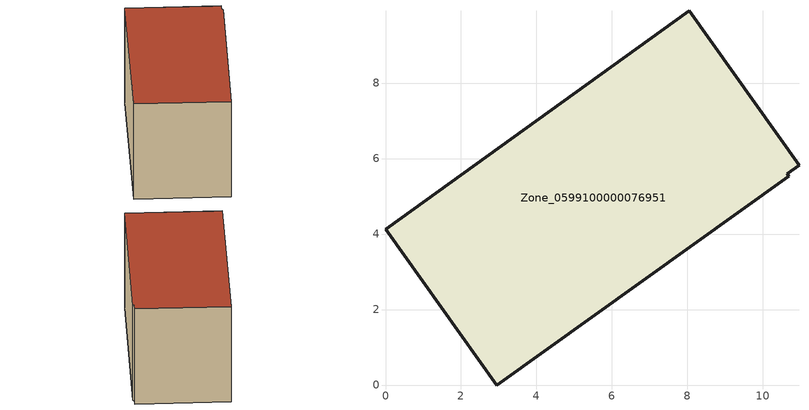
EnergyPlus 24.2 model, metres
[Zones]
Zone_0599100000076951
 floor ground (C_G): 0,4.12 8.04,9.91 10.95,5.83 10.64,5.6 10.68,5.53 2.94,0 z0
 wall outside (C_F): 0,4.12 2.94,0 10.68,5.53 10.64,5.6 10.95,5.83 8.04,9.91 0,4.12 z0:5.72
 roof outside (C_R): 8.04,9.91 0,4.12 2.94,0 10.68,5.53 10.64,5.6 10.95,5.83 z5.72
[BUILDING]
Pand.0599100000076951: North Axis=0; Terrain=City; Loads Convergence Tolerance Value=0.04; Temperature Convergence Tolerance Value=0.4; Solar Distribution=FullExterior; Maximum Number of Warmup Days=25; Minimum Number of Warmup Days=1
[Site:Location]
Rotterdam.The.Hague.AP_ZH_NLD Design_Conditions: Latitude=51.96; Longitude=4.45; Time Zone=1; Elevation=-4.5
[SITE:GROUNDTEMPERATURE:BUILDINGSURFACE]
18, 18, 18, 18, 18, 18, 18, 18, 18, 18, 18, 18
[MATERIAL] Thermal Absorptance=0.9; Solar Absorptance=0.7; Visible Absorptance=0.7
Name | Roughness | Thickness | Conductivity | Density | Specific Heat
G.TC.1975-1991 | MediumSmooth | 0.15 | 0.288461 | 540 | 1210
F.TC.1975-1991 | Rough | 0.3 | 0.230769 | 1920 | 840
R.TC.1975-1991 | MediumRough | 0.2 | 0.153846 | 1500 | 1000
[CONSTRUCTION]
C_G: G.TC.1975-1991
C_F: F.TC.1975-1991
C_R: R.TC.1975-1991
[ZONE]
Zone_0599100000076951: Type=1; Multiplier=1; Ceiling Height=Autocalculate; Volume=Autocalculate; Floor Area=autocalculate; Part of Total Floor Area=Yes
[ZONEINFILTRATION:DESIGNFLOWRATE]
Infil_Zone_0599100000076951: Zone or ZoneList or Space or SpaceList=Zone_0599100000076951; Schedule=AlwaysOn; Design Flow Rate Calculation Method=Flow/Area; Flow Rate per Floor Area=0.003; Constant Term Coefficient=1; Temperature Term Coefficient=0; Velocity Term Coefficient=0; Velocity Squared Term Coefficient=0
[HVACTEMPLATE:ZONE:IDEALLOADSAIRSYSTEM]
Zone_0599100000076951: Maximum Heating Supply Air Temperature=50; Minimum Cooling Supply Air Temperature=13; Maximum Heating Supply Air Humidity Ratio=0.0156; Minimum Cooling Supply Air Humidity Ratio=0.0077; Heating Limit=NoLimit; Cooling Limit=NoLimit; Dehumidification Control Type=ConstantSensibleHeatRatio; Cooling Sensible Heat Ratio=0.7; Dehumidification Setpoint=60; Humidification Control Type=None; Humidification Setpoint=30; Outdoor Air Method=None; Outdoor Air Flow Rate per Person=0.00944; Outdoor Air Flow Rate per Zone Floor Area=0; Outdoor Air Flow Rate per Zone=0; Demand Controlled Ventilation Type=None; Outdoor Air Economizer Type=NoEconomizer; Heat Recovery Type=None; Sensible Heat Recovery Effectiveness=0.7; Latent Heat Recovery Effectiveness=0.65
[ZONECONTROL:THERMOSTAT]
ThermostatControl_Zone_0599100000076951: Zone or ZoneList=Zone_0599100000076951; Control Type Schedule=DualSetpointControlType; Control 1=Thermostat_Zone_0599100000076951; Temperature Difference Between Cutout And Setpoint=0
[THERMOSTATSETPOINT:DUALSETPOINT]
Thermostat_Zone_0599100000076951: Heating Setpoint Temperature Schedule=HeatingSetpoint_Zone_0599100000076951; Cooling Setpoint Temperature Schedule=CoolingSetpoint_Zone_0599100000076951
[SCHEDULE:COMPACT]
HeatingSetpoint_Zone_0599100000076951: Through: 12/31, For: AllDays, Until: 24:00, 21
CoolingSetpoint_Zone_0599100000076951: Through: 12/31, For: AllDays, Until: 24:00, 24
DualSetpointControlType: Through: 12/31, For: AllDays, Until: 24:00, 4
AlwaysOn: Through: 12/31, For: AllDays, Until: 24:00, 1
